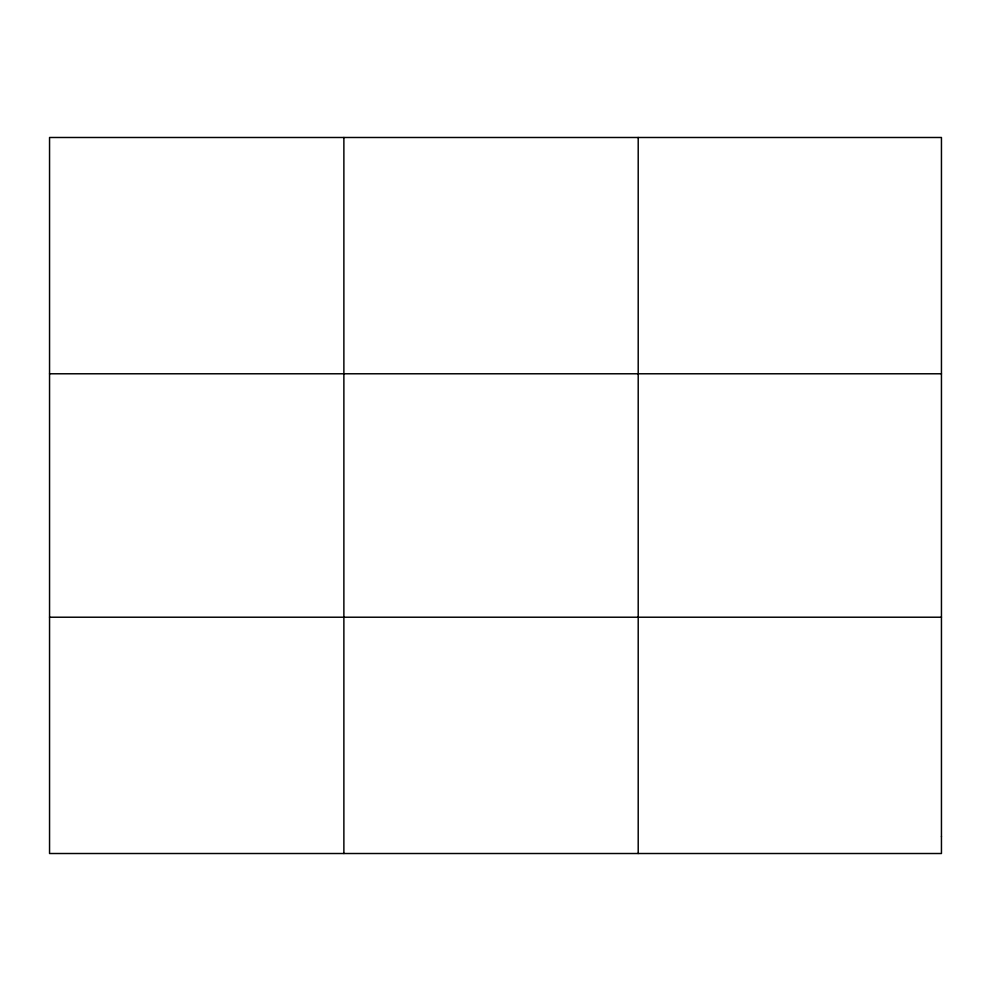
<?xml version="1.0" encoding="UTF-8"?>
<svg xmlns="http://www.w3.org/2000/svg" width="991" height="991" viewBox="0 0 991 991"><rect width="100%" height="100%" fill="white"/><g stroke="black" fill="none" stroke-linecap="round" stroke-linejoin="round"><path stroke-width="1.49" d="M343.877 853.511L343.877 137.489M638.204 853.511L638.204 137.489M49.55 373.78L941.45 373.78M49.55 617.22L941.45 617.22M941.45 836.627L941.45 853.511L49.55 853.511L49.55 137.489L941.45 137.489L941.45 836.627"/></g></svg>
